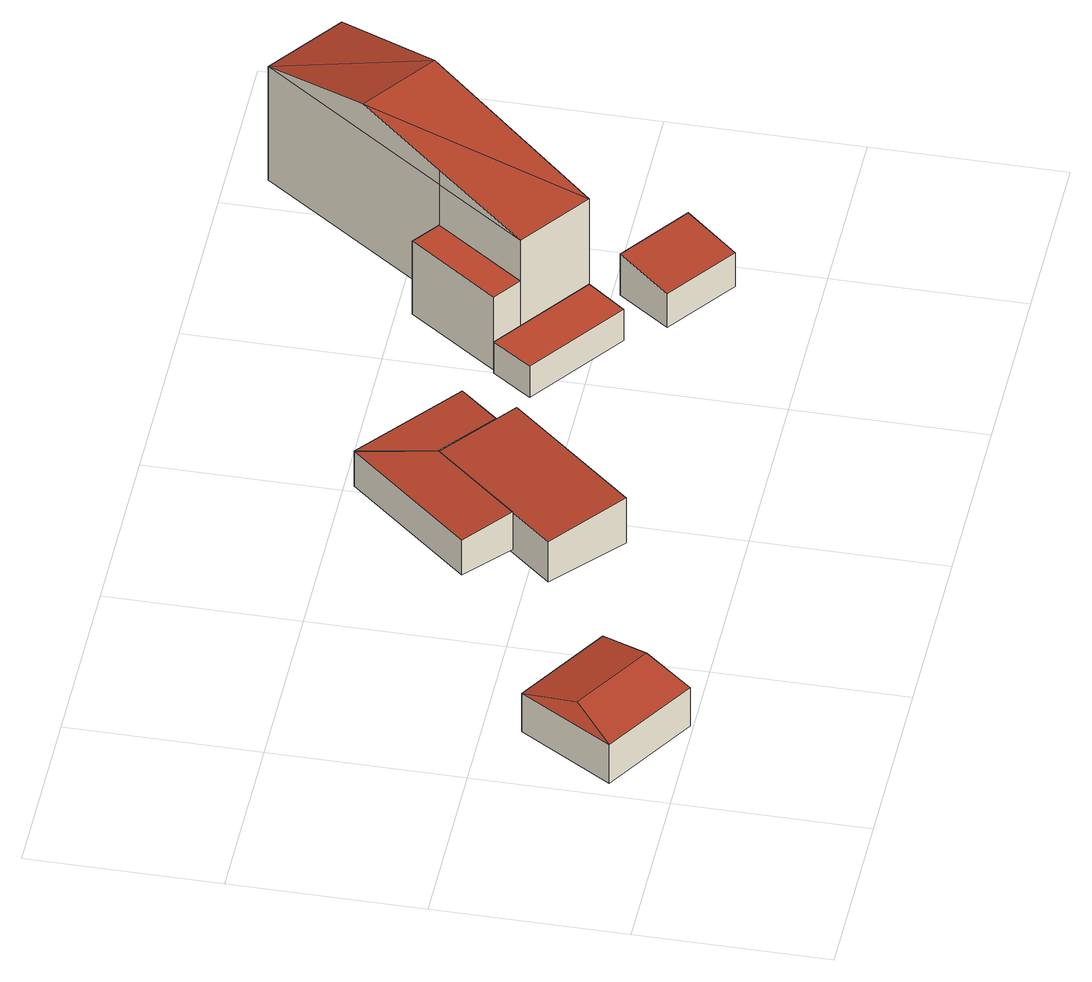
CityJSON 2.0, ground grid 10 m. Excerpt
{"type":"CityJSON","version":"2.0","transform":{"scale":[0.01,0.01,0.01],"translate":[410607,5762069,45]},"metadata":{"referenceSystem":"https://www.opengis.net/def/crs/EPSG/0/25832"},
"CityObjects":{
"building1":{"type":"Building","attributes":{"Gemeindeschluessel":"05515000","Geometrietyp2DReferenz":"3000","function":"31001_1310","roofType":"5000","measuredHeight":2.98},"geometry":[{"type":"Solid","lod":"2","boundaries":[[[[0,1,2,3]],[[4,5,1,0]],[[6,7,5,4]],[[3,2,7,6]],[[8,6,4,9]],[[4,0,9]],[[9,0,3,8]],[[3,6,8]],[[1,5,7,2]]]],"semantics":{"surfaces":[{"type":"WallSurface"},{"type":"RoofSurface"},{"type":"GroundSurface"}],"values":[[0,0,0,0,1,1,1,0,2]]}}]},
"building2":{"type":"Building","attributes":{"Gemeindeschluessel":"05515000","Geometrietyp2DReferenz":"3000","function":"31001_2460","roofType":"2100","measuredHeight":2.84},"geometry":[{"type":"Solid","lod":"2","boundaries":[[[[10,11,12,13]],[[14,15,11,10]],[[16,17,15,14]],[[13,12,17,16]],[[14,10,13,16]],[[11,15,17,12]]]],"semantics":{"surfaces":[{"type":"WallSurface"},{"type":"RoofSurface"},{"type":"GroundSurface"}],"values":[[0,0,0,0,1,2]]}}]},
"building3":{"type":"Building","attributes":{"Gemeindeschluessel":"05515000","Geometrietyp2DReferenz":"3000","function":"51009_1610"},"children":["building3-1","building3-2"]},
"building3-1":{"type":"BuildingPart","attributes":{"roofType":"2100","measuredHeight":2.35},"parents":["building3"],"geometry":[{"type":"Solid","lod":"2","boundaries":[[[[18,19,20,21]],[[22,23,19,18]],[[24,25,23,22]],[[18,21,24,22]],[[20,19,23,25]],[[25,24,21,20]]]],"semantics":{"surfaces":[{"type":"WallSurface"},{"type":"RoofSurface"},{"type":"GroundSurface"},{"type":"ClosureSurface"}],"values":[[0,0,0,1,2,3]]}}]},
"building3-2":{"type":"BuildingPart","attributes":{"roofType":"2100","measuredHeight":2.57},"parents":["building3"],"geometry":[{"type":"Solid","lod":"2","boundaries":[[[[26,21,20,27,28]],[[29,30,25,24,31]],[[28,27,30,29]],[[31,26,28,29]],[[20,25,30,27]],[[24,21,26,31]],[[25,20,21,24]]]],"semantics":{"surfaces":[{"type":"WallSurface"},{"type":"RoofSurface"},{"type":"GroundSurface"},{"type":"ClosureSurface"}],"values":[[0,0,0,1,2,0,3]]}}]},
"building4":{"type":"Building","attributes":{"Gemeindeschluessel":"05515000","Geometrietyp2DReferenz":"3000","function":"51009_1610","roofType":"1000","measuredHeight":1.98},"geometry":[{"type":"Solid","lod":"2","boundaries":[[[[32,33,34,35]],[[36,37,33,32]],[[38,39,37,36]],[[35,34,39,38]],[[36,32,35,38]],[[33,37,39,34]]]],"semantics":{"surfaces":[{"type":"WallSurface"},{"type":"RoofSurface"},{"type":"GroundSurface"}],"values":[[0,0,0,0,1,2]]}}]},
"building5":{"type":"Building","attributes":{"Gemeindeschluessel":"05515000","Geometrietyp2DReferenz":"3000","function":"51009_1610","roofType":"2100","measuredHeight":2.61},"geometry":[{"type":"Solid","lod":"2","boundaries":[[[[40,41,42,43]],[[44,45,41,40]],[[46,47,45,44]],[[43,42,47,46]],[[44,40,43,46]],[[41,45,47,42]]]],"semantics":{"surfaces":[{"type":"WallSurface"},{"type":"RoofSurface"},{"type":"GroundSurface"}],"values":[[0,0,0,0,1,2]]}}]},
"building6":{"type":"Building","attributes":{"Gemeindeschluessel":"05515000","Geometrietyp2DReferenz":"3000","function":"31001_1000"},"address":[{"country":"Germany","locality":"Münster","thoroughfareNumber":"75","thoroughfareName":"Helweger Esch"}],"children":["building6-1","building6-2"]},
"building6-1":{"type":"BuildingPart","attributes":{"roofType":"3100","measuredHeight":8.95},"parents":["building6"],"geometry":[{"type":"Solid","lod":"2","boundaries":[[[[48,49,50,51,52]],[[53,54,49,48]],[[55,56,54,53]],[[57,58,59,56,55]],[[55,60,61]],[[61,62,57,55]],[[60,53,48]],[[48,61,60]],[[62,61,48,52]],[[62,52,57]],[[60,55,53]],[[50,49,54,56,59]],[[58,57,52,51]],[[50,59,58,51]]]],"semantics":{"surfaces":[{"type":"WallSurface"},{"type":"RoofSurface"},{"type":"GroundSurface"},{"type":"ClosureSurface"}],"values":[[0,0,0,0,1,1,1,1,0,0,0,2,0,3]]}}]},
"building6-2":{"type":"BuildingPart","attributes":{"roofType":"1000","measuredHeight":4.61},"parents":["building6"],"geometry":[{"type":"Solid","lod":"2","boundaries":[[[[63,64,59,58]],[[65,66,64,63]],[[51,50,66,65]],[[65,63,58,51]],[[64,66,50,59]],[[50,51,58,59]]]],"semantics":{"surfaces":[{"type":"WallSurface"},{"type":"RoofSurface"},{"type":"GroundSurface"},{"type":"ClosureSurface"}],"values":[[0,0,0,1,2,3]]}}]}
},
"vertices":[
[94,321,245],[94,321,3],[589,16,3],[589,16,245],[394,809,245],[394,809,3],[890,505,245],[890,505,3],[739,261,301],[317,520,301],
[2352,1212,365],[2352,1212,81],[1991,1526,81],[1991,1526,336],[1786,563,365],[1786,563,81],[1426,877,336],[1426,877,81],
[1610,1089,337],[1610,1089,102],[1991,1526,102],[1991,1526,337],[1375,1294,319],[1375,1294,102],[1930,1931,319],[1930,1931,102],
[1991,1526,340],[2256,1295,102],[2256,1295,359],[2430,1495,359],[2430,1495,102],[1930,1931,324],
[2831,1417,349],[2831,1417,151],[2683,1213,151],[2683,1213,349],[3342,1047,349],[3342,1047,151],[3188,847,349],[3188,847,151],
[3511,926,419],[3511,926,158],[3316,657,158],[3316,657,371],[3876,663,419],[3876,663,158],[3681,393,371],[3681,393,158],
[4021,2759,887],[4021,2759,170],[3313,1780,170],[3313,1780,630],[3313,1780,887],[4416,2473,887],[4416,2473,170],[3342,1047,887],[3342,1047,170],[2975,1313,887],[2975,1313,630],[2975,1313,170],[4012,1937,1065],[3627,2215,1065],[3313,1780,979],
[2831,1417,630],[2831,1417,170],[3169,1884,630],[3169,1884,170]
]}
